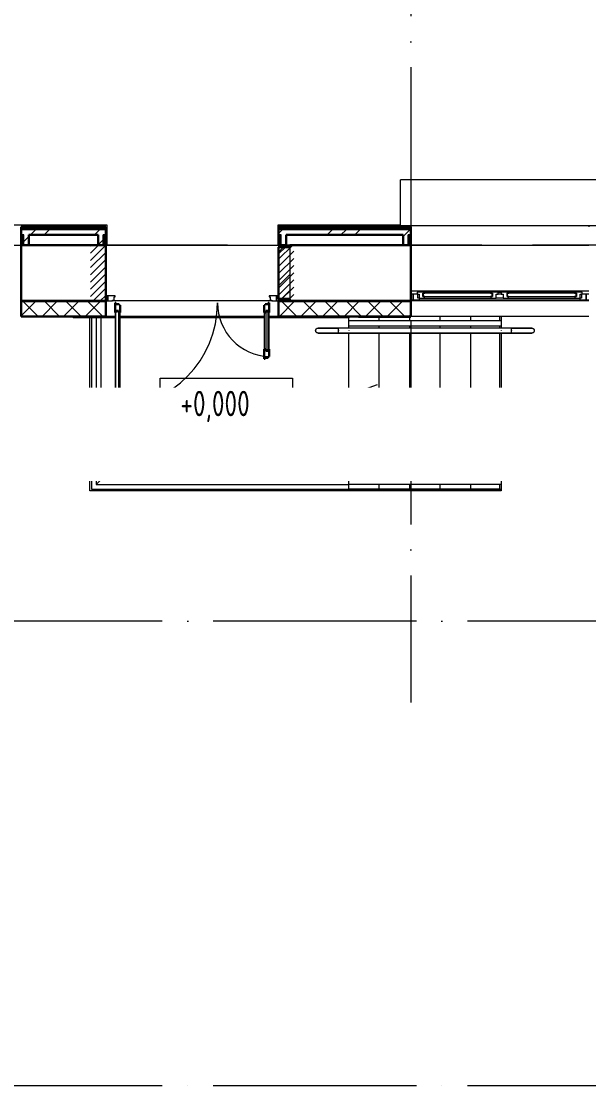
# Model space of a CAD drawing. Header units: millimetres. Extents: x -396912 to 182286, y -43638 to 41610.
# Drawn here: x -44636 to -39056, y 8102 to 18573 of the extents above; entities that cross this region are included whole.
import ezdxf
from ezdxf import colors
from ezdxf.entities.mleader import LeaderData, LeaderLine
from ezdxf.math import Vec2, Vec3

# ---------------------------------------------------------------- set-up
doc = ezdxf.new("R2010")
doc.units = ezdxf.units.MM
doc.linetypes.add('ADSK_Линия сетки', pattern=[25, 20, -2.5, 0, -2.5])
doc.linetypes.add('ADSK_Штриховая_ш2 п1_5', pattern=[4.5, 3, -1.5])
for name, color, linetype, lineweight in [('_ Окна', 7, 'Continuous', 9), ('RC-Выноски', 7, 'Continuous', 0), ('Аннотация', 7, 'Continuous', 18), ('Двери', 252, 'Continuous', 9), ('Лестницы', 252, 'Continuous', 9), ('Ограждение', 252, 'Continuous', 9), ('Окна', 252, 'Continuous', 9), ('Оси', 252, 'Continuous', 9), ('Отметки', 7, 'Continuous', 9), ('Стены внутренние', 7, 'Continuous', 18), ('Стены наружные', 7, 'Continuous', 18), ('Стены штриховка', 7, 'Continuous', 9)]:
    doc.layers.add(name, color=color, linetype=linetype, lineweight=lineweight)
doc.layers.add('Двери открывание', color=7, linetype='Continuous', lineweight=9, true_color=0xc0c0c0)
doc.layers.add('Узлы', color=7, linetype='Continuous')
doc.styles.add('GOST Common_3', font='', dxfattribs={"height": 3.5})
doc.styles.add('RubezhCAD', font='', dxfattribs={"oblique": 10})
doc.styles.get('GOST Common_3').set_extended_font_data('GOST 2.304 type A')
doc.styles.get('RubezhCAD').set_extended_font_data('GOST type A')

# ---------------------------------------------------------------- blocks, each defined once
blk = doc.blocks.new('1 этаж')
at = {"layer": 'Двери', "lineweight": 18, "true_color": 0x636466}
h = blk.add_hatch(dxfattribs=at)
h.set_pattern_fill('FP_2', color=251, angle=180, style=0, pattern_type=2)
h.set_pattern_definition([(225, (-48532.8, 15179.27), (35.3553, -35.3553), [])])
h.paths.add_polyline_path([(-47808, 14904), (-47658, 14904), (-47658, 15454), (-47808, 15454), (-47808, 15086)])
h.paths.add_polyline_path([(-49508, 14904), (-49508, 15454), (-49658, 15454), (-49658, 14904), (-49548, 14904)])
at = {"layer": '_ Окна', "color": 251, "lineweight": 18, "true_color": 0x636466}
for p, q in [((-46389, 14989), (-46445, 14989)), ((-46445, 14989), (-46445, 14972)), ((-46388, 14988), (-46389, 14989)), ((-46387, 14989), (-46388, 14988)), ((-46388, 14948), (-46388, 14980)), ((-46388, 14980), (-46370, 14980)), ((-46372, 14989), (-46387, 14989)), ((-46370, 14980), (-46372, 14989)), ((-45720, 14989), (-45723, 14980)), ((-45723, 14980), (-45705, 14980)), ((-45706, 14989), (-45720, 14989)), ((-45705, 14988), (-45706, 14989)), ((-45704, 14989), (-45705, 14988)), ((-45705, 14980), (-45705, 14948)), ((-45648, 14989), (-45704, 14989)), ((-45648, 14972), (-45648, 14989)), ((-45562, 14989), (-45618, 14989)), ((-45618, 14989), (-45618, 14972)), ((-45561, 14988), (-45562, 14989)), ((-45560, 14989), (-45561, 14988)), ((-45561, 14948), (-45561, 14980)), ((-45561, 14980), (-45543, 14980)), ((-45545, 14989), (-45560, 14989)), ((-45543, 14980), (-45545, 14989)), ((-44893, 14989), (-44896, 14980)), ((-44896, 14980), (-44878, 14980)), ((-44879, 14989), (-44893, 14989)), ((-44878, 14988), (-44879, 14989)), ((-44877, 14989), (-44878, 14988)), ((-44878, 14980), (-44878, 14948)), ((-44821, 14989), (-44877, 14989)), ((-44821, 14972), (-44821, 14989)), ((-46445, 14972), (-46483, 14972)), ((-46483, 14972), (-46483, 14914)), ((-46483, 14914), (-46423, 14914)), ((-46445, 14972), (-46425, 14972)), ((-46437, 14931), (-46437, 14972)), ((-46425, 14931), (-46437, 14931)), ((-46425, 14972), (-46425, 14931)), ((-46425, 14931), (-46374, 14931)), ((-46423, 14914), (-46419, 14931)), ((-46370, 14948), (-46388, 14948)), ((-46374, 14931), (-46370, 14948)), ((-45705, 14948), (-45723, 14948)), ((-45723, 14948), (-45718, 14931)), ((-45718, 14931), (-45668, 14931)), ((-45668, 14931), (-45668, 14972)), ((-45668, 14972), (-45648, 14972)), ((-45618, 14972), (-45598, 14972)), ((-45598, 14972), (-45598, 14931)), ((-45598, 14931), (-45547, 14931)), ((-45543, 14948), (-45561, 14948)), ((-45547, 14931), (-45543, 14948)), ((-44878, 14948), (-44896, 14948)), ((-44896, 14948), (-44891, 14931)), ((-44891, 14931), (-44841, 14931)), ((-44847, 14931), (-44842, 14914)), ((-44842, 14914), (-44783, 14914)), ((-44841, 14931), (-44841, 14972)), ((-44841, 14972), (-44821, 14972)), ((-44829, 14931), (-44841, 14931)), ((-44829, 14972), (-44829, 14931)), ((-44783, 14972), (-44821, 14972)), ((-44783, 14914), (-44783, 14972))]:
    blk.add_line(p, q, dxfattribs=at)
at = {"layer": '_ Окна', "color": 251, "true_color": 0x636466}
for p, q in [((-46385, 14980), (-46388, 14980)), ((-46388, 14980), (-46388, 14948)), ((-45708, 14980), (-46385, 14980)), ((-46385, 14980), (-46385, 14948)), ((-46385, 14948), (-46385, 14980)), ((-45708, 14948), (-45708, 14980)), ((-45708, 14980), (-45708, 14948)), ((-45705, 14980), (-45708, 14980)), ((-45705, 14948), (-45705, 14980)), ((-45558, 14980), (-45561, 14980)), ((-45561, 14980), (-45561, 14948)), ((-44881, 14980), (-45558, 14980)), ((-45558, 14980), (-45558, 14948)), ((-45558, 14948), (-45558, 14980)), ((-44881, 14948), (-44881, 14980)), ((-44881, 14980), (-44881, 14948)), ((-44878, 14980), (-44881, 14980)), ((-44878, 14948), (-44878, 14980)), ((-46483, 14972), (-46508, 14972)), ((-46508, 14914), (-46483, 14914)), ((-46483, 14914), (-46483, 14972)), ((-46388, 14948), (-46385, 14948)), ((-46385, 14948), (-45708, 14948)), ((-45708, 14948), (-45705, 14948)), ((-45561, 14948), (-45558, 14948)), ((-45558, 14948), (-44881, 14948)), ((-44881, 14948), (-44878, 14948)), ((-44758, 14972), (-44783, 14972)), ((-44783, 14972), (-44783, 14914)), ((-44783, 14914), (-44758, 14914))]:
    blk.add_line(p, q, dxfattribs=at)
at = {"layer": 'Аннотация', "color": 251, "lineweight": 20, "true_color": 0x636466}
for p, q in [((-48972, 13643), (-48972, 14143)), ((-48972, 14143), (-47672, 14143)), ((-47672, 14143), (-47672, 13643)), ((-47118, 13980), (-46836, 14083)), ((-47118, 13980), (-46836, 13878)), ((-47672, 13643), (-48972, 13643))]:
    blk.add_line(p, q, dxfattribs=at)
blk.add_circle((-45618, 13980), 50, dxfattribs=at)
at = {"layer": 'Двери', "color": 251, "linetype": 'ADSK_Штриховая_ш2 п1_5', "true_color": 0x636466}
for p, q in [((-49508, 15454), (-49658, 15454)), ((-49508, 14904), (-49508, 15454)), ((-47658, 15454), (-47808, 15454)), ((-47808, 15454), (-47808, 14904)), ((-49658, 14904), (-49508, 14904)), ((-47808, 14904), (-47658, 14904))]:
    blk.add_line(p, q, dxfattribs=at)
at = {"layer": 'Двери', "color": 251, "true_color": 0x636466}
for p, q in [((-49508, 14954), (-49508, 14904)), ((-49488, 14954), (-49508, 14954)), ((-49508, 14904), (-49488, 14904)), ((-49488, 14904), (-49488, 14954)), ((-49416, 14954), (-49488, 14954)), ((-49488, 14954), (-49488, 14904)), ((-49488, 14904), (-49441, 14904)), ((-49441, 14904), (-49441, 14913)), ((-49441, 14913), (-49426, 14913)), ((-49426, 14913), (-49426, 14945)), ((-49426, 14945), (-49416, 14945)), ((-49416, 14945), (-49416, 14954)), ((-47828, 14954), (-47900, 14954)), ((-47900, 14954), (-47900, 14945)), ((-47900, 14945), (-47890, 14945)), ((-47890, 14945), (-47890, 14913)), ((-47890, 14913), (-47875, 14913)), ((-47875, 14913), (-47875, 14904)), ((-47875, 14904), (-47828, 14904)), ((-47808, 14954), (-47828, 14954)), ((-47828, 14954), (-47828, 14904)), ((-47828, 14904), (-47828, 14954)), ((-47828, 14904), (-47808, 14904)), ((-47808, 14904), (-47808, 14954)), ((-49416, 14790), (-49416, 13930)), ((-49407, 14808), (-49383, 14808)), ((-49407, 13912), (-49407, 14808)), ((-49383, 14808), (-49383, 13912)), ((-49366, 13930), (-49366, 14790)), ((-47950, 14790), (-47950, 14430)), ((-47933, 14808), (-47933, 14412)), ((-47909, 14808), (-47933, 14808)), ((-47909, 14412), (-47909, 14808)), ((-47900, 14430), (-47900, 14790)), ((-47933, 14412), (-47909, 14412)), ((-49383, 13912), (-49407, 13912))]:
    blk.add_line(p, q, dxfattribs=at)
at = {"layer": 'Двери', "color": 251, "lineweight": 30, "true_color": 0x636466}
for p, q in [((-49407, 14884), (-49416, 14884)), ((-49416, 14884), (-49416, 14790)), ((-49407, 14874), (-49407, 14884)), ((-49375, 14874), (-49407, 14874)), ((-49375, 14864), (-49375, 14874)), ((-47941, 14874), (-47941, 14864)), ((-47909, 14874), (-47941, 14874)), ((-47900, 14884), (-47909, 14884)), ((-47909, 14884), (-47909, 14874)), ((-47900, 14790), (-47900, 14884)), ((-49407, 14790), (-49416, 14790)), ((-49407, 14808), (-49407, 14790)), ((-49383, 14808), (-49407, 14808)), ((-49383, 14790), (-49383, 14808)), ((-49366, 14790), (-49383, 14790)), ((-49366, 14864), (-49375, 14864)), ((-49366, 14790), (-49366, 14864)), ((-47941, 14864), (-47950, 14864)), ((-47950, 14864), (-47950, 14790)), ((-47950, 14790), (-47933, 14790)), ((-47933, 14790), (-47933, 14808)), ((-47933, 14808), (-47909, 14808)), ((-47909, 14808), (-47909, 14790)), ((-47909, 14790), (-47900, 14790)), ((-47950, 14430), (-47950, 14336)), ((-47950, 14430), (-47933, 14430)), ((-47941, 14336), (-47941, 14346)), ((-47941, 14346), (-47909, 14346)), ((-47933, 14430), (-47933, 14412)), ((-47933, 14412), (-47909, 14412)), ((-47909, 14430), (-47900, 14430)), ((-47909, 14412), (-47909, 14430)), ((-47909, 14346), (-47909, 14356)), ((-47909, 14356), (-47900, 14356)), ((-47900, 14356), (-47900, 14430)), ((-47950, 14336), (-47941, 14336)), ((-49416, 13930), (-49416, 13836)), ((-49407, 13930), (-49416, 13930)), ((-49407, 13912), (-49407, 13930)), ((-49383, 13930), (-49383, 13912)), ((-49366, 13930), (-49383, 13930)), ((-49366, 13856), (-49366, 13930)), ((-49416, 13836), (-49407, 13836)), ((-49383, 13912), (-49407, 13912)), ((-49407, 13836), (-49407, 13846)), ((-49407, 13846), (-49375, 13846)), ((-49375, 13846), (-49375, 13856)), ((-49375, 13856), (-49366, 13856))]:
    blk.add_line(p, q, dxfattribs=at)
at = {"layer": 'Двери открывание', "color": 251, "true_color": 0x636466}
for centre, radius, start, end in [((-49436, 14884), 1028, 271.1148, 0), ((-47880, 14884), 528, 180, 267.8292)]:
    blk.add_arc(centre, radius, start, end, dxfattribs=at)
at = {"layer": 'Лестницы', "color": 251, "true_color": 0x636466}
for p, q in [((-47875, 14904), (-49441, 14904)), ((-47754, 14904), (-47808, 14904)), ((-49648, 14737), (-49648, 13052)), ((-47118, 14707), (-47118, 14737)), ((-47118, 14707), (-47118, 14737)), ((-46818, 14707), (-46818, 14747)), ((-46818, 14707), (-46818, 14747)), ((-46518, 14707), (-46518, 14747)), ((-46518, 14707), (-46518, 14747)), ((-46218, 14707), (-46218, 14752)), ((-46218, 14707), (-46218, 14752)), ((-45918, 14707), (-45918, 14752)), ((-45918, 14707), (-45918, 14752)), ((-47118, 14637), (-47118, 14657)), ((-47118, 14637), (-47118, 14657)), ((-47118, 13217), (-47118, 14587)), ((-47118, 13217), (-47118, 14587)), ((-46818, 14637), (-46818, 14657)), ((-46818, 14637), (-46818, 14657)), ((-46818, 13217), (-46818, 14587)), ((-46818, 13217), (-46818, 14587)), ((-46518, 14637), (-46518, 14657)), ((-46518, 14637), (-46518, 14657)), ((-46518, 13217), (-46518, 14587)), ((-46518, 13217), (-46518, 14587)), ((-46218, 14637), (-46218, 14657)), ((-46218, 14637), (-46218, 14657)), ((-46218, 13217), (-46218, 14587)), ((-46218, 13217), (-46218, 14587)), ((-45918, 14637), (-45918, 14657)), ((-45918, 14637), (-45918, 14657)), ((-45918, 13217), (-45918, 14587)), ((-45918, 13217), (-45918, 14587)), ((-47118, 13147), (-47118, 13167)), ((-47118, 13147), (-47118, 13167)), ((-47118, 13052), (-47118, 13097)), ((-47118, 13052), (-47118, 13097)), ((-46818, 13147), (-46818, 13167)), ((-46818, 13147), (-46818, 13167)), ((-46818, 13052), (-46818, 13097)), ((-46818, 13052), (-46818, 13097)), ((-46518, 13147), (-46518, 13167)), ((-46518, 13147), (-46518, 13167)), ((-46518, 13052), (-46518, 13097)), ((-46518, 13052), (-46518, 13097)), ((-46218, 13147), (-46218, 13167)), ((-46218, 13147), (-46218, 13167)), ((-46218, 13052), (-46218, 13097)), ((-46218, 13052), (-46218, 13097)), ((-45918, 13147), (-45918, 13167)), ((-45918, 13147), (-45918, 13167)), ((-45918, 13052), (-45918, 13097)), ((-45918, 13052), (-45918, 13097)), ((-49648, 13052), (-47118, 13052)), ((-46818, 13052), (-47118, 13052)), ((-46518, 13052), (-46818, 13052)), ((-46218, 13052), (-46518, 13052)), ((-45918, 13052), (-46218, 13052)), ((-45631, 13052), (-45918, 13052))]:
    blk.add_line(p, q, dxfattribs=at)
at = {"layer": 'Ограждение', "color": 251, "true_color": 0x636466}
for p, q in [((-46608, 15644), (-46608, 16094)), ((-41858, 16094), (-46608, 16094)), ((-52923, 15654), (-49498, 15654)), ((-49498, 15654), (-49498, 15454)), ((-47813, 15454), (-47813, 15654)), ((-47813, 15654), (-46608, 15654)), ((-41858, 15644), (-46608, 15644)), ((-46508, 15634), (-46508, 15644)), ((-44758, 15644), (-44758, 15634)), ((-52088, 15454), (-50338, 15454)), ((-49508, 15454), (-49498, 15454)), ((-47813, 15454), (-47808, 15454)), ((-47733, 15454), (-47698, 15454)), ((-46508, 15454), (-44758, 15454)), ((-46508, 15004), (-44758, 15004)), ((-49603, 14737), (-49603, 13097)), ((-49553, 14737), (-49603, 14737)), ((-49553, 13147), (-49553, 14737)), ((-47118, 14657), (-47118, 14707)), ((-45618, 14707), (-47118, 14707)), ((-45618, 14707), (-45618, 14657)), ((-47124, 14637), (-47218, 14637)), ((-47218, 14587), (-47218, 14637)), ((-47118, 14637), (-47218, 14637)), ((-47218, 14615), (-47218, 14610)), ((-47218, 14612), (-47218, 14615)), ((-47218, 14610), (-47218, 14612)), ((-47218, 14587), (-47124, 14587)), ((-47118, 14587), (-47218, 14587)), ((-45624, 14637), (-47124, 14637)), ((-47124, 14587), (-45624, 14587)), ((-45618, 14657), (-47118, 14657)), ((-45618, 14637), (-47118, 14637)), ((-45618, 14587), (-47118, 14587)), ((-45518, 14637), (-45618, 14637)), ((-45518, 14637), (-45618, 14637)), ((-45618, 14587), (-45518, 14587)), ((-45518, 14587), (-45618, 14587)), ((-45518, 14587), (-45518, 14637)), ((-45518, 14610), (-45518, 14615)), ((-45518, 14615), (-45518, 14612)), ((-45518, 14612), (-45518, 14610)), ((-47124, 13217), (-47218, 13217)), ((-47218, 13167), (-47218, 13217)), ((-47118, 13217), (-47218, 13217)), ((-47218, 13195), (-47218, 13190)), ((-47218, 13192), (-47218, 13195)), ((-45624, 13217), (-47124, 13217)), ((-45618, 13217), (-47118, 13217)), ((-45518, 13217), (-45618, 13217)), ((-45518, 13217), (-45618, 13217)), ((-45518, 13167), (-45518, 13217)), ((-45518, 13190), (-45518, 13195)), ((-45518, 13195), (-45518, 13192)), ((-49603, 13097), (-47118, 13097)), ((-47118, 13147), (-49553, 13147)), ((-47218, 13190), (-47218, 13192)), ((-47218, 13167), (-47124, 13167)), ((-47118, 13167), (-47218, 13167)), ((-47124, 13167), (-45624, 13167)), ((-45618, 13167), (-47118, 13167)), ((-47118, 13097), (-47118, 13147)), ((-45618, 13147), (-47118, 13147)), ((-47118, 13120), (-47118, 13125)), ((-45618, 13097), (-47118, 13097)), ((-45618, 13167), (-45518, 13167)), ((-45518, 13167), (-45618, 13167)), ((-45618, 13147), (-45618, 13097)), ((-45518, 13192), (-45518, 13190))]:
    blk.add_line(p, q, dxfattribs=at)
at = {"layer": 'Ограждение', "color": 251, "true_color": 0x636466, "flags": 128}
for points in [[(-47443, 14612), (-47443, 14613), (-47443, 14614), (-47443, 14615), (-47442, 14616), (-47442, 14617), (-47442, 14618), (-47442, 14619), (-47442, 14620), (-47441, 14621), (-47441, 14622), (-47440, 14623), (-47440, 14624), (-47439, 14625), (-47439, 14626), (-47438, 14626), (-47438, 14627), (-47437, 14628), (-47437, 14629), (-47436, 14629), (-47435, 14630), (-47434, 14631), (-47434, 14632), (-47433, 14632), (-47432, 14633), (-47431, 14633), (-47430, 14634), (-47430, 14634), (-47429, 14635), (-47428, 14635), (-47427, 14636), (-47426, 14636), (-47425, 14636), (-47424, 14636), (-47423, 14637), (-47422, 14637), (-47421, 14637), (-47420, 14637), (-47419, 14637), (-47418, 14637), (-47418, 14637)], [(-47418, 14587), (-47419, 14587), (-47420, 14587), (-47421, 14587), (-47422, 14588), (-47423, 14588), (-47424, 14588), (-47425, 14588), (-47426, 14589), (-47427, 14589), (-47428, 14589), (-47428, 14590), (-47429, 14590), (-47430, 14591), (-47431, 14591), (-47432, 14592), (-47433, 14592), (-47434, 14593), (-47434, 14593), (-47435, 14594), (-47436, 14595), (-47436, 14596), (-47437, 14596), (-47438, 14597), (-47438, 14598), (-47439, 14599), (-47439, 14600), (-47440, 14600), (-47440, 14601), (-47441, 14602), (-47441, 14603), (-47441, 14604), (-47442, 14605), (-47442, 14606), (-47442, 14607), (-47442, 14608), (-47443, 14609), (-47443, 14610), (-47443, 14611), (-47443, 14612), (-47443, 14612)], [(-47218, 14637), (-47226, 14637), (-47234, 14637), (-47242, 14637), (-47250, 14637), (-47258, 14637), (-47265, 14637), (-47273, 14637), (-47281, 14637), (-47288, 14637), (-47296, 14637), (-47303, 14637), (-47310, 14637), (-47317, 14637), (-47324, 14637), (-47331, 14637), (-47337, 14637), (-47344, 14637), (-47350, 14637), (-47356, 14637), (-47361, 14637), (-47367, 14637), (-47372, 14637), (-47377, 14637), (-47382, 14637), (-47386, 14637), (-47390, 14637), (-47394, 14637), (-47398, 14637), (-47401, 14637), (-47404, 14637), (-47407, 14637), (-47409, 14637), (-47412, 14637), (-47413, 14637), (-47415, 14637), (-47416, 14637), (-47417, 14637), (-47418, 14637), (-47418, 14637), (-47418, 14637)], [(-47418, 14637), (-47418, 14637), (-47417, 14637), (-47416, 14637), (-47415, 14637), (-47414, 14637), (-47412, 14637), (-47410, 14637), (-47408, 14637), (-47405, 14637), (-47402, 14637), (-47399, 14637), (-47395, 14637), (-47391, 14637), (-47387, 14637), (-47383, 14637), (-47378, 14637), (-47373, 14637), (-47368, 14637), (-47363, 14637), (-47357, 14637), (-47351, 14637), (-47345, 14637), (-47339, 14637), (-47333, 14637), (-47326, 14637), (-47319, 14637), (-47312, 14637), (-47305, 14637), (-47298, 14637), (-47290, 14637), (-47283, 14637), (-47275, 14637), (-47267, 14637), (-47260, 14637), (-47252, 14637), (-47244, 14637), (-47236, 14637), (-47228, 14637), (-47220, 14637), (-47218, 14637)], [(-47218, 14587), (-47226, 14587), (-47234, 14587), (-47242, 14587), (-47250, 14587), (-47258, 14587), (-47265, 14587), (-47273, 14587), (-47281, 14587), (-47288, 14587), (-47296, 14587), (-47303, 14587), (-47310, 14587), (-47317, 14587), (-47324, 14587), (-47331, 14587), (-47337, 14587), (-47344, 14587), (-47350, 14587), (-47356, 14587), (-47361, 14587), (-47367, 14587), (-47372, 14587), (-47377, 14587), (-47382, 14587), (-47386, 14587), (-47390, 14587), (-47394, 14587), (-47398, 14587), (-47401, 14587), (-47404, 14587), (-47407, 14587), (-47409, 14587), (-47412, 14587), (-47413, 14587), (-47415, 14587), (-47416, 14587), (-47417, 14587), (-47418, 14587), (-47418, 14587), (-47418, 14587)], [(-47418, 14587), (-47418, 14587), (-47417, 14587), (-47416, 14587), (-47415, 14587), (-47414, 14587), (-47412, 14587), (-47410, 14587), (-47408, 14587), (-47405, 14587), (-47402, 14587), (-47399, 14587), (-47395, 14587), (-47391, 14587), (-47387, 14587), (-47383, 14587), (-47378, 14587), (-47373, 14587), (-47368, 14587), (-47363, 14587), (-47357, 14587), (-47351, 14587), (-47345, 14587), (-47339, 14587), (-47333, 14587), (-47326, 14587), (-47319, 14587), (-47312, 14587), (-47305, 14587), (-47298, 14587), (-47290, 14587), (-47283, 14587), (-47275, 14587), (-47267, 14587), (-47260, 14587), (-47252, 14587), (-47244, 14587), (-47236, 14587), (-47228, 14587), (-47220, 14587), (-47218, 14587)], [(-45518, 14637), (-45510, 14637), (-45502, 14637), (-45494, 14637), (-45486, 14637), (-45478, 14637), (-45470, 14637), (-45463, 14637), (-45455, 14637), (-45447, 14637), (-45440, 14637), (-45433, 14637), (-45425, 14637), (-45418, 14637), (-45412, 14637), (-45405, 14637), (-45398, 14637), (-45392, 14637), (-45386, 14637), (-45380, 14637), (-45374, 14637), (-45369, 14637), (-45364, 14637), (-45359, 14637), (-45354, 14637), (-45350, 14637), (-45345, 14637), (-45341, 14637), (-45338, 14637), (-45334, 14637), (-45331, 14637), (-45329, 14637), (-45326, 14637), (-45324, 14637), (-45322, 14637), (-45321, 14637), (-45320, 14637), (-45319, 14637), (-45318, 14637), (-45318, 14637), (-45318, 14637)], [(-45318, 14637), (-45318, 14637), (-45318, 14637), (-45319, 14637), (-45320, 14637), (-45322, 14637), (-45324, 14637), (-45326, 14637), (-45328, 14637), (-45331, 14637), (-45334, 14637), (-45337, 14637), (-45340, 14637), (-45344, 14637), (-45348, 14637), (-45353, 14637), (-45357, 14637), (-45362, 14637), (-45367, 14637), (-45373, 14637), (-45378, 14637), (-45384, 14637), (-45390, 14637), (-45397, 14637), (-45403, 14637), (-45410, 14637), (-45417, 14637), (-45424, 14637), (-45431, 14637), (-45438, 14637), (-45445, 14637), (-45453, 14637), (-45460, 14637), (-45468, 14637), (-45476, 14637), (-45484, 14637), (-45492, 14637), (-45500, 14637), (-45508, 14637), (-45516, 14637), (-45518, 14637)], [(-45518, 14587), (-45510, 14587), (-45502, 14587), (-45494, 14587), (-45486, 14587), (-45478, 14587), (-45470, 14587), (-45463, 14587), (-45455, 14587), (-45447, 14587), (-45440, 14587), (-45433, 14587), (-45425, 14587), (-45418, 14587), (-45412, 14587), (-45405, 14587), (-45398, 14587), (-45392, 14587), (-45386, 14587), (-45380, 14587), (-45374, 14587), (-45369, 14587), (-45364, 14587), (-45359, 14587), (-45354, 14587), (-45350, 14587), (-45345, 14587), (-45341, 14587), (-45338, 14587), (-45334, 14587), (-45331, 14587), (-45329, 14587), (-45326, 14587), (-45324, 14587), (-45322, 14587), (-45321, 14587), (-45320, 14587), (-45319, 14587), (-45318, 14587), (-45318, 14587), (-45318, 14587)], [(-45318, 14587), (-45318, 14587), (-45318, 14587), (-45319, 14587), (-45320, 14587), (-45322, 14587), (-45324, 14587), (-45326, 14587), (-45328, 14587), (-45331, 14587), (-45334, 14587), (-45337, 14587), (-45340, 14587), (-45344, 14587), (-45348, 14587), (-45353, 14587), (-45357, 14587), (-45362, 14587), (-45367, 14587), (-45373, 14587), (-45378, 14587), (-45384, 14587), (-45390, 14587), (-45397, 14587), (-45403, 14587), (-45410, 14587), (-45417, 14587), (-45424, 14587), (-45431, 14587), (-45438, 14587), (-45445, 14587), (-45453, 14587), (-45460, 14587), (-45468, 14587), (-45476, 14587), (-45484, 14587), (-45492, 14587), (-45500, 14587), (-45508, 14587), (-45516, 14587), (-45518, 14587)], [(-45318, 14637), (-45317, 14637), (-45316, 14637), (-45315, 14637), (-45314, 14637), (-45313, 14637), (-45312, 14637), (-45311, 14636), (-45310, 14636), (-45309, 14636), (-45308, 14635), (-45307, 14635), (-45306, 14634), (-45305, 14634), (-45305, 14633), (-45304, 14633), (-45303, 14632), (-45302, 14632), (-45301, 14631), (-45301, 14630), (-45300, 14630), (-45299, 14629), (-45299, 14628), (-45298, 14627), (-45297, 14627), (-45297, 14626), (-45296, 14625), (-45296, 14624), (-45295, 14623), (-45295, 14622), (-45295, 14621), (-45294, 14620), (-45294, 14619), (-45294, 14618), (-45293, 14617), (-45293, 14617), (-45293, 14616), (-45293, 14615), (-45293, 14614), (-45293, 14613), (-45293, 14612)], [(-45293, 14612), (-45293, 14611), (-45293, 14610), (-45293, 14609), (-45293, 14608), (-45293, 14607), (-45294, 14606), (-45294, 14605), (-45294, 14604), (-45294, 14603), (-45295, 14603), (-45295, 14602), (-45296, 14601), (-45296, 14600), (-45297, 14599), (-45297, 14598), (-45298, 14597), (-45298, 14597), (-45299, 14596), (-45300, 14595), (-45300, 14594), (-45301, 14594), (-45302, 14593), (-45303, 14592), (-45303, 14592), (-45304, 14591), (-45305, 14591), (-45306, 14590), (-45307, 14590), (-45308, 14589), (-45309, 14589), (-45310, 14589), (-45311, 14588), (-45312, 14588), (-45313, 14588), (-45314, 14588), (-45315, 14587), (-45316, 14587), (-45317, 14587), (-45318, 14587), (-45318, 14587)], [(-47443, 13192), (-47443, 13193), (-47443, 13194), (-47443, 13195), (-47442, 13196), (-47442, 13197), (-47442, 13198), (-47442, 13199), (-47442, 13200), (-47441, 13201), (-47441, 13202), (-47440, 13203), (-47440, 13204), (-47439, 13205), (-47439, 13206), (-47438, 13206), (-47438, 13207), (-47437, 13208), (-47437, 13209), (-47436, 13209), (-47435, 13210), (-47434, 13211), (-47434, 13212), (-47433, 13212), (-47432, 13213), (-47431, 13213), (-47430, 13214), (-47430, 13214), (-47429, 13215), (-47428, 13215), (-47427, 13216), (-47426, 13216), (-47425, 13216), (-47424, 13216), (-47423, 13217), (-47422, 13217), (-47421, 13217), (-47420, 13217), (-47419, 13217), (-47418, 13217), (-47418, 13217)], [(-47218, 13217), (-47226, 13217), (-47234, 13217), (-47242, 13217), (-47250, 13217), (-47258, 13217), (-47265, 13217), (-47273, 13217), (-47281, 13217), (-47288, 13217), (-47296, 13217), (-47303, 13217), (-47310, 13217), (-47317, 13217), (-47324, 13217), (-47331, 13217), (-47337, 13217), (-47344, 13217), (-47350, 13217), (-47356, 13217), (-47361, 13217), (-47367, 13217), (-47372, 13217), (-47377, 13217), (-47382, 13217), (-47386, 13217), (-47390, 13217), (-47394, 13217), (-47398, 13217), (-47401, 13217), (-47404, 13217), (-47407, 13217), (-47409, 13217), (-47412, 13217), (-47413, 13217), (-47415, 13217), (-47416, 13217), (-47417, 13217), (-47418, 13217), (-47418, 13217), (-47418, 13217)], [(-47418, 13217), (-47418, 13217), (-47417, 13217), (-47416, 13217), (-47415, 13217), (-47414, 13217), (-47412, 13217), (-47410, 13217), (-47408, 13217), (-47405, 13217), (-47402, 13217), (-47399, 13217), (-47395, 13217), (-47391, 13217), (-47387, 13217), (-47383, 13217), (-47378, 13217), (-47373, 13217), (-47368, 13217), (-47363, 13217), (-47357, 13217), (-47351, 13217), (-47345, 13217), (-47339, 13217), (-47333, 13217), (-47326, 13217), (-47319, 13217), (-47312, 13217), (-47305, 13217), (-47298, 13217), (-47290, 13217), (-47283, 13217), (-47275, 13217), (-47267, 13217), (-47260, 13217), (-47252, 13217), (-47244, 13217), (-47236, 13217), (-47228, 13217), (-47220, 13217), (-47218, 13217)], [(-45518, 13217), (-45510, 13217), (-45502, 13217), (-45494, 13217), (-45486, 13217), (-45478, 13217), (-45470, 13217), (-45463, 13217), (-45455, 13217), (-45447, 13217), (-45440, 13217), (-45433, 13217), (-45425, 13217), (-45418, 13217), (-45412, 13217), (-45405, 13217), (-45398, 13217), (-45392, 13217), (-45386, 13217), (-45380, 13217), (-45374, 13217), (-45369, 13217), (-45364, 13217), (-45359, 13217), (-45354, 13217), (-45350, 13217), (-45345, 13217), (-45341, 13217), (-45338, 13217), (-45334, 13217), (-45331, 13217), (-45329, 13217), (-45326, 13217), (-45324, 13217), (-45322, 13217), (-45321, 13217), (-45320, 13217), (-45319, 13217), (-45318, 13217), (-45318, 13217), (-45318, 13217)], [(-45318, 13217), (-45318, 13217), (-45318, 13217), (-45319, 13217), (-45320, 13217), (-45322, 13217), (-45324, 13217), (-45326, 13217), (-45328, 13217), (-45331, 13217), (-45334, 13217), (-45337, 13217), (-45340, 13217), (-45344, 13217), (-45348, 13217), (-45353, 13217), (-45357, 13217), (-45362, 13217), (-45367, 13217), (-45373, 13217), (-45378, 13217), (-45384, 13217), (-45390, 13217), (-45397, 13217), (-45403, 13217), (-45410, 13217), (-45417, 13217), (-45424, 13217), (-45431, 13217), (-45438, 13217), (-45445, 13217), (-45453, 13217), (-45460, 13217), (-45468, 13217), (-45476, 13217), (-45484, 13217), (-45492, 13217), (-45500, 13217), (-45508, 13217), (-45516, 13217), (-45518, 13217)], [(-45318, 13217), (-45317, 13217), (-45316, 13217), (-45315, 13217), (-45314, 13217), (-45313, 13217), (-45312, 13217), (-45311, 13216), (-45310, 13216), (-45309, 13216), (-45308, 13215), (-45307, 13215), (-45306, 13214), (-45305, 13214), (-45305, 13213), (-45304, 13213), (-45303, 13212), (-45302, 13212), (-45301, 13211), (-45301, 13210), (-45300, 13210), (-45299, 13209), (-45299, 13208), (-45298, 13207), (-45297, 13207), (-45297, 13206), (-45296, 13205), (-45296, 13204), (-45295, 13203), (-45295, 13202), (-45295, 13201), (-45294, 13200), (-45294, 13199), (-45294, 13198), (-45293, 13197), (-45293, 13197), (-45293, 13196), (-45293, 13195), (-45293, 13194), (-45293, 13193), (-45293, 13192)], [(-47418, 13167), (-47419, 13167), (-47420, 13167), (-47421, 13167), (-47422, 13168), (-47423, 13168), (-47424, 13168), (-47425, 13168), (-47426, 13169), (-47427, 13169), (-47428, 13169), (-47428, 13170), (-47429, 13170), (-47430, 13171), (-47431, 13171), (-47432, 13172), (-47433, 13172), (-47434, 13173), (-47434, 13173), (-47435, 13174), (-47436, 13175), (-47436, 13176), (-47437, 13176), (-47438, 13177), (-47438, 13178), (-47439, 13179), (-47439, 13180), (-47440, 13180), (-47440, 13181), (-47441, 13182), (-47441, 13183), (-47441, 13184), (-47442, 13185), (-47442, 13186), (-47442, 13187), (-47442, 13188), (-47443, 13189), (-47443, 13190), (-47443, 13191), (-47443, 13192), (-47443, 13192)], [(-47218, 13167), (-47226, 13167), (-47234, 13167), (-47242, 13167), (-47250, 13167), (-47258, 13167), (-47265, 13167), (-47273, 13167), (-47281, 13167), (-47288, 13167), (-47296, 13167), (-47303, 13167), (-47310, 13167), (-47317, 13167), (-47324, 13167), (-47331, 13167), (-47337, 13167), (-47344, 13167), (-47350, 13167), (-47356, 13167), (-47361, 13167), (-47367, 13167), (-47372, 13167), (-47377, 13167), (-47382, 13167), (-47386, 13167), (-47390, 13167), (-47394, 13167), (-47398, 13167), (-47401, 13167), (-47404, 13167), (-47407, 13167), (-47409, 13167), (-47412, 13167), (-47413, 13167), (-47415, 13167), (-47416, 13167), (-47417, 13167), (-47418, 13167), (-47418, 13167), (-47418, 13167)], [(-47418, 13167), (-47418, 13167), (-47417, 13167), (-47416, 13167), (-47415, 13167), (-47414, 13167), (-47412, 13167), (-47410, 13167), (-47408, 13167), (-47405, 13167), (-47402, 13167), (-47399, 13167), (-47395, 13167), (-47391, 13167), (-47387, 13167), (-47383, 13167), (-47378, 13167), (-47373, 13167), (-47368, 13167), (-47363, 13167), (-47357, 13167), (-47351, 13167), (-47345, 13167), (-47339, 13167), (-47333, 13167), (-47326, 13167), (-47319, 13167), (-47312, 13167), (-47305, 13167), (-47298, 13167), (-47290, 13167), (-47283, 13167), (-47275, 13167), (-47267, 13167), (-47260, 13167), (-47252, 13167), (-47244, 13167), (-47236, 13167), (-47228, 13167), (-47220, 13167), (-47218, 13167)], [(-45518, 13167), (-45510, 13167), (-45502, 13167), (-45494, 13167), (-45486, 13167), (-45478, 13167), (-45470, 13167), (-45463, 13167), (-45455, 13167), (-45447, 13167), (-45440, 13167), (-45433, 13167), (-45425, 13167), (-45418, 13167), (-45412, 13167), (-45405, 13167), (-45398, 13167), (-45392, 13167), (-45386, 13167), (-45380, 13167), (-45374, 13167), (-45369, 13167), (-45364, 13167), (-45359, 13167), (-45354, 13167), (-45350, 13167), (-45345, 13167), (-45341, 13167), (-45338, 13167), (-45334, 13167), (-45331, 13167), (-45329, 13167), (-45326, 13167), (-45324, 13167), (-45322, 13167), (-45321, 13167), (-45320, 13167), (-45319, 13167), (-45318, 13167), (-45318, 13167), (-45318, 13167)], [(-45318, 13167), (-45318, 13167), (-45318, 13167), (-45319, 13167), (-45320, 13167), (-45322, 13167), (-45324, 13167), (-45326, 13167), (-45328, 13167), (-45331, 13167), (-45334, 13167), (-45337, 13167), (-45340, 13167), (-45344, 13167), (-45348, 13167), (-45353, 13167), (-45357, 13167), (-45362, 13167), (-45367, 13167), (-45373, 13167), (-45378, 13167), (-45384, 13167), (-45390, 13167), (-45397, 13167), (-45403, 13167), (-45410, 13167), (-45417, 13167), (-45424, 13167), (-45431, 13167), (-45438, 13167), (-45445, 13167), (-45453, 13167), (-45460, 13167), (-45468, 13167), (-45476, 13167), (-45484, 13167), (-45492, 13167), (-45500, 13167), (-45508, 13167), (-45516, 13167), (-45518, 13167)], [(-45293, 13192), (-45293, 13191), (-45293, 13190), (-45293, 13189), (-45293, 13188), (-45293, 13187), (-45294, 13186), (-45294, 13185), (-45294, 13184), (-45294, 13183), (-45295, 13183), (-45295, 13182), (-45296, 13181), (-45296, 13180), (-45297, 13179), (-45297, 13178), (-45298, 13177), (-45298, 13177), (-45299, 13176), (-45300, 13175), (-45300, 13174), (-45301, 13174), (-45302, 13173), (-45303, 13172), (-45303, 13172), (-45304, 13171), (-45305, 13171), (-45306, 13170), (-45307, 13170), (-45308, 13169), (-45309, 13169), (-45310, 13169), (-45311, 13168), (-45312, 13168), (-45313, 13168), (-45314, 13168), (-45315, 13167), (-45316, 13167), (-45317, 13167), (-45318, 13167), (-45318, 13167)]]:
    blk.add_lwpolyline(points, dxfattribs=at)
at = {"layer": 'Ограждение', "color": 251, "true_color": 0x636466}
for points in [[(-47118, 14614), (-47118, 14614), (-47118, 14612), (-47118, 14611), (-47118, 14610)], [(-45618, 14614), (-45618, 14614), (-45618, 14612), (-45618, 14611), (-45618, 14610)], [(-47118, 13194), (-47118, 13194), (-47118, 13192), (-47118, 13191), (-47118, 13190)], [(-45618, 13194), (-45618, 13194), (-45618, 13192), (-45618, 13191), (-45618, 13190)]]:
    blk.add_open_spline(points, degree=3, dxfattribs=at)
blk.add_open_spline([(-49553, 13147), (-49553, 13147), (-49553, 13147), (-49555, 13145), (-49556, 13144), (-49558, 13142), (-49559, 13141), (-49560, 13140), (-49563, 13138), (-49565, 13135), (-49567, 13133), (-49568, 13132), (-49570, 13130), (-49571, 13129), (-49573, 13127), (-49575, 13126), (-49576, 13124), (-49578, 13122), (-49579, 13121), (-49581, 13119), (-49583, 13117), (-49584, 13116), (-49586, 13114), (-49587, 13113), (-49589, 13111), (-49590, 13110), (-49592, 13108), (-49593, 13107), (-49595, 13105), (-49597, 13103), (-49598, 13102), (-49600, 13101), (-49601, 13099), (-49602, 13098), (-49603, 13097), (-49603, 13097)], degree=3, knots=[0, 0, 0, 0, 0.083333, 0.125, 0.166667, 0.208333, 0.229167, 0.25, 0.291667, 0.333333, 0.354167, 0.375, 0.395833, 0.416667, 0.4375, 0.458333, 0.479167, 0.5, 0.520833, 0.541667, 0.5625, 0.583333, 0.604167, 0.625, 0.645833, 0.666667, 0.6875, 0.708333, 0.75, 0.770833, 0.791667, 0.833333, 0.875, 0.916667, 1, 1, 1, 1], dxfattribs=at)
at = {"layer": 'Окна', "color": 251, "true_color": 0x636466}
for p, q in [((-46387, 14989), (-46389, 14989)), ((-45720, 14989), (-46372, 14989)), ((-45704, 14989), (-45706, 14989)), ((-45648, 14989), (-45618, 14989)), ((-45560, 14989), (-45562, 14989)), ((-44893, 14989), (-45545, 14989)), ((-44877, 14989), (-44879, 14989)), ((-46423, 14914), (-44842, 14914)), ((-46374, 14931), (-45718, 14931)), ((-45598, 14931), (-45668, 14931)), ((-45618, 14972), (-45648, 14972)), ((-45547, 14931), (-44891, 14931))]:
    blk.add_line(p, q, dxfattribs=at)
at = {"layer": 'Оси', "color": 251, "linetype": 'ADSK_Линия сетки', "ltscale": 100, "true_color": 0x636466}
for p, q in [((-46508, 32205), (-46508, 10954)), ((-808, 15454), (-72530, 15454)), ((-26450, 11754), (-72530, 11754)), ((-26450, 7184), (-72530, 7184))]:
    blk.add_line(p, q, dxfattribs=at)
at = {"layer": 'Стены внутренние', "color": 251, "lineweight": 30, "true_color": 0x636466}
for p, q in [((-50338, 15454), (-50338, 14904)), ((-49583, 15454), (-50263, 15454)), ((-49508, 14904), (-49508, 15454)), ((-46583, 15454), (-47698, 15454)), ((-47698, 15454), (-47698, 15434)), ((-46508, 14904), (-46508, 15454)), ((-50338, 14904), (-49508, 14904)), ((-50338, 14894), (-50338, 14752)), ((-49508, 14752), (-49508, 14894)), ((-47808, 14894), (-47808, 14752)), ((-47698, 14924), (-47698, 14904)), ((-46508, 14752), (-46508, 14894)), ((-50338, 14752), (-49508, 14752)), ((-47808, 14752), (-46508, 14752))]:
    blk.add_line(p, q, dxfattribs=at)
at = {"layer": 'Стены внутренние', "color": 251, "true_color": 0x636466}
for p, q in [((-49498, 15454), (-47813, 15454)), ((-47698, 15434), (-47698, 14924)), ((-47875, 14904), (-49441, 14904)), ((-44758, 14904), (-46508, 14904)), ((-49416, 14752), (-49508, 14752)), ((-47950, 14752), (-49366, 14752)), ((-47808, 14752), (-47900, 14752)), ((-44758, 14752), (-46508, 14752))]:
    blk.add_line(p, q, dxfattribs=at)
at = {"layer": 'Стены внутренние', "color": 251, "linetype": 'Continuous', "lineweight": 9, "true_color": 0x636466}
for p, q in [((-50336, 14887), (-50338, 14891)), ((-50336, 14760), (-50202, 14894)), ((-50176, 14754), (-50316, 14894)), ((-50130, 14754), (-49990, 14894)), ((-49964, 14754), (-50104, 14894)), ((-49918, 14754), (-49778, 14894)), ((-49752, 14754), (-49892, 14894)), ((-49706, 14754), (-49566, 14894)), ((-49540, 14754), (-49680, 14894)), ((-47806, 14893), (-47808, 14890)), ((-47796, 14754), (-47656, 14894)), ((-47631, 14754), (-47771, 14894)), ((-47584, 14754), (-47444, 14894)), ((-47418, 14754), (-47558, 14894)), ((-47372, 14754), (-47232, 14894)), ((-47206, 14754), (-47346, 14894)), ((-47160, 14754), (-47020, 14894)), ((-46994, 14754), (-47134, 14894)), ((-46948, 14754), (-46808, 14894)), ((-46782, 14754), (-46922, 14894)), ((-46736, 14754), (-46596, 14894)), ((-46570, 14754), (-46710, 14894)), ((-46524, 14754), (-46510, 14768)), ((-50232, 14754), (-50232, 14754)), ((-47534, 14754), (-47535, 14752)), ((-46738, 14752), (-46739, 14754)), ((-46713, 14754), (-46714, 14752))]:
    blk.add_line(p, q, dxfattribs=at)
at = {"layer": 'Стены наружные', "color": 251, "lineweight": 30, "true_color": 0x636466}
for p, q in [((-49508, 15634), (-50338, 15634)), ((-50338, 15634), (-50338, 15454)), ((-49508, 15454), (-49508, 15634)), ((-46508, 15634), (-47808, 15634)), ((-47808, 15634), (-47808, 15454)), ((-46508, 15454), (-46508, 15634)), ((-50263, 15554), (-49583, 15554)), ((-50263, 15454), (-50263, 15554)), ((-49583, 15554), (-49583, 15454)), ((-47733, 15554), (-46583, 15554)), ((-47733, 15454), (-47733, 15554)), ((-46583, 15554), (-46583, 15454)), ((-50338, 15454), (-50263, 15454)), ((-49583, 15454), (-49508, 15454)), ((-47808, 15454), (-47733, 15454)), ((-47698, 15434), (-47808, 15434)), ((-47808, 15434), (-47808, 14924)), ((-46583, 15454), (-46508, 15454)), ((-50338, 14904), (-50338, 14894)), ((-49508, 14894), (-49508, 14904)), ((-47808, 14924), (-47698, 14924)), ((-46508, 14904), (-47808, 14904)), ((-47808, 14904), (-47808, 14894)), ((-46508, 14894), (-46508, 14904)), ((-46508, 14752), (-47023, 14752)), ((-47023, 14752), (-47023, 14747)), ((-47023, 14747), (-46508, 14747)), ((-46508, 14747), (-46508, 14752))]:
    blk.add_line(p, q, dxfattribs=at)
at = {"layer": 'Стены наружные', "color": 251, "linetype": 'Continuous', "lineweight": 9, "true_color": 0x636466}
for p, q in [((-50338, 15607), (-50328, 15617)), ((-50338, 15599), (-50333, 15604)), ((-50328, 15617), (-50316, 15629)), ((-50248, 15554), (-50198, 15604)), ((-50128, 15604), (-50116, 15617)), ((-50116, 15617), (-50103, 15629)), ((-50113, 15554), (-50063, 15604)), ((-50103, 15629), (-50098, 15634)), ((-49916, 15604), (-49904, 15617)), ((-49904, 15617), (-49891, 15629)), ((-49704, 15604), (-49692, 15617)), ((-49692, 15617), (-49679, 15629)), ((-49679, 15629), (-49674, 15634)), ((-49619, 15554), (-49569, 15604)), ((-47808, 15569), (-47773, 15604)), ((-47795, 15604), (-47782, 15617)), ((-47782, 15617), (-47770, 15629)), ((-47583, 15604), (-47570, 15617)), ((-47570, 15617), (-47558, 15629)), ((-47558, 15629), (-47553, 15634)), ((-47371, 15604), (-47358, 15617)), ((-47358, 15617), (-47346, 15629)), ((-47329, 15554), (-47279, 15604)), ((-47194, 15554), (-47144, 15604)), ((-47159, 15604), (-47146, 15617)), ((-47146, 15617), (-47134, 15629)), ((-47134, 15629), (-47129, 15634)), ((-47059, 15554), (-47009, 15604)), ((-46946, 15604), (-46934, 15617)), ((-46934, 15617), (-46921, 15629)), ((-46734, 15604), (-46722, 15617)), ((-46722, 15617), (-46709, 15629)), ((-46709, 15629), (-46704, 15634)), ((-46566, 15554), (-46516, 15604)), ((-46522, 15604), (-46510, 15617)), ((-46510, 15617), (-46508, 15619)), ((-50313, 15489), (-50263, 15539)), ((-49583, 15456), (-49533, 15506)), ((-46583, 15538), (-46566, 15554)), ((-47808, 15367), (-47741, 15434)), ((-47808, 15053), (-47698, 15163)), ((-47780, 14924), (-47698, 15006)), ((-46735, 14747), (-46738, 14752)), ((-46714, 14752), (-46717, 14747))]:
    blk.add_line(p, q, dxfattribs=at)
at = {"layer": 'Стены наружные', "color": 251, "true_color": 0x636466}
for p, q in [((-49828, 14752), (-49828, 14737)), ((-49603, 14737), (-49828, 14737)), ((-49663, 13037), (-49663, 14737)), ((-49648, 14737), (-49648, 13052)), ((-49416, 14737), (-49553, 14737)), ((-49508, 14737), (-49508, 14752)), ((-47950, 14737), (-49366, 14737)), ((-47118, 14737), (-47900, 14737)), ((-47808, 14752), (-47808, 14737)), ((-47118, 14752), (-47118, 14737)), ((-45631, 14707), (-45631, 14752)), ((-45618, 14752), (-45618, 14707)), ((-45631, 14637), (-45631, 14657)), ((-45631, 13217), (-45631, 14587)), ((-45618, 14657), (-45618, 14637)), ((-45618, 14587), (-45618, 13217)), ((-45631, 13147), (-45631, 13167)), ((-45631, 13052), (-45631, 13097)), ((-45618, 13167), (-45618, 13147)), ((-45618, 13097), (-45618, 13037)), ((-45618, 13037), (-49663, 13037)), ((-49648, 13052), (-45618, 13052)), ((-47118, 13037), (-47118, 13052)), ((-46818, 13052), (-46818, 13037)), ((-46518, 13052), (-46518, 13037)), ((-46218, 13052), (-46218, 13037)), ((-45918, 13037), (-45918, 13052))]:
    blk.add_line(p, q, dxfattribs=at)
at = {"layer": 'Стены штриховка', "color": 251, "true_color": 0x636466}
for p, q in [((-50338, 15629), (-49508, 15629)), ((-49508, 15617), (-50338, 15617)), ((-49508, 15604), (-50338, 15604)), ((-47808, 15629), (-46508, 15629)), ((-46508, 15617), (-47808, 15617)), ((-46508, 15604), (-47808, 15604)), ((-50313, 15554), (-50338, 15554)), ((-50325, 15454), (-50325, 15554)), ((-50313, 15454), (-50313, 15554)), ((-49533, 15454), (-49533, 15554)), ((-49508, 15554), (-49533, 15554)), ((-49520, 15454), (-49520, 15554)), ((-47783, 15554), (-47808, 15554)), ((-47795, 15454), (-47795, 15554)), ((-47783, 15454), (-47783, 15554)), ((-46533, 15454), (-46533, 15554)), ((-46508, 15554), (-46533, 15554)), ((-46520, 15454), (-46520, 15554)), ((-49508, 14894), (-50338, 14894)), ((-50336, 14754), (-50336, 14894)), ((-49510, 14894), (-49510, 14754)), ((-46508, 14894), (-47808, 14894)), ((-47806, 14754), (-47806, 14894)), ((-46510, 14894), (-46510, 14754)), ((-49510, 14754), (-50336, 14754)), ((-46510, 14754), (-47806, 14754))]:
    blk.add_line(p, q, dxfattribs=at)
at = {"layer": 'Узлы', "color": 251, "true_color": 0x636466}
blk.add_line((-45618, 13980), (-47118, 13980), dxfattribs=at)
at = {"layer": 'Отметки', "color": 251, "true_color": 0x636466, "style": 'GOST Common_3', "width": 0.9}
blk.add_text('+0,000', height=250, dxfattribs=at).set_placement((-48773, 13770))
blk = doc.blocks.new('_None')

msp = doc.modelspace()

# ---------------------------------------------------------------- block references
msp.add_blockref('1 этаж', (5702, 918))

# ---------------------------------------------------------------- next in the draw order: leaders
at = {"layer": 'RC-Выноски'}
ml = msp.add_multileader_mtext('Standard', dxfattribs=at)
ml.set_content('ВВГнг(А)-LSLTx 2х1,5\\Pв подвал', color=256, style='RubezhCAD')
ml.set_leader_properties()
ml.set_arrow_properties(name='NONE')
ml.build(insert=Vec2(0, 0))
ml.multileader.update_dxf_attribs({"has_text_frame": 1, "text_left_attachment_type": 6, "text_right_attachment_type": 6, "dogleg_length": 2, "arrow_head_size": 400, "scale": 100})
ctx = ml.context
ctx.base_point, ctx.scale, ctx.char_height, ctx.arrow_head_size, ctx.landing_gap_size, ctx.plane_origin = Vec3(-33701, 9570), 100, 250, 400, 100, Vec3(-525845, -429537)
ctx.left_attachment, ctx.right_attachment, ctx.text_align_type = 6, 6, 1
notes = []
notes.append((ctx, [(1, (1, 1, 0), (-30436, 9570), (-1, 0), 200, [(0, [(-27186, 13435)], 0, [])])]))
ctx.mtext.insert, ctx.mtext.width, ctx.mtext.defined_height, ctx.mtext.alignment, ctx.mtext.flow_direction = Vec3(-32169, 9870), 4286.59, 1161, 2, 5
ctx.mtext.has_bg_fill, ctx.mtext.bg_color, ctx.mtext.bg_scale_factor, ctx.mtext.bg_transparency, ctx.mtext.use_window_bg_color = 1, -1027028792, 1.5, 0, 1
for ctx, leaders in notes:
    for number, flags, end, landing, length, lines in leaders:
        leader = LeaderData()
        leader.index, (leader.has_last_leader_line, leader.has_dogleg_vector, leader.attachment_direction) = number, flags
        leader.last_leader_point, leader.dogleg_vector, leader.dogleg_length = Vec3(end), Vec3(landing), length
        for number, points, colour, breaks in lines:
            line = LeaderLine()
            line.index, line.vertices, line.color, line.breaks = number, Vec3.list(points), colors.encode_raw_color(colour), breaks
            leader.lines.append(line)
        ctx.leaders.append(leader)

# ---------------------------------------------------------------- next in the draw order: leaders
ml = msp.add_multileader_mtext('Standard', dxfattribs=at)
ml.set_content('ВВГнг(А)-LSLTx 2х1,5\\Pс 1 этажа', color=256, style='RubezhCAD')
ml.set_leader_properties()
ml.set_arrow_properties(name='NONE')
ml.build(insert=Vec2(0, 0))
ml.multileader.update_dxf_attribs({"has_text_frame": 1, "text_left_attachment_type": 6, "text_right_attachment_type": 6, "dogleg_length": 2, "arrow_head_size": 400, "scale": 100})
ctx = ml.context
ctx.base_point, ctx.scale, ctx.char_height, ctx.arrow_head_size, ctx.landing_gap_size, ctx.plane_origin = Vec3(-199432, 14544), 100, 250, 400, 100, Vec3(-698623, -430320)
ctx.left_attachment, ctx.right_attachment, ctx.text_align_type = 6, 6, 1
notes = []
notes.append((ctx, [(0, (1, 1, 0), (-199632, 14544), (1, 0), 200, [(0, [(-199964, 12652)], 0, [])])]))
ctx.mtext.insert, ctx.mtext.width, ctx.mtext.defined_height, ctx.mtext.alignment, ctx.mtext.flow_direction = Vec3(-197899, 14844), 3675.15, 1161, 2, 5
ctx.mtext.has_bg_fill, ctx.mtext.bg_color, ctx.mtext.bg_scale_factor, ctx.mtext.bg_transparency, ctx.mtext.use_window_bg_color = 1, -1027028792, 1.5, 0, 1
for ctx, leaders in notes:
    for number, flags, end, landing, length, lines in leaders:
        leader = LeaderData()
        leader.index, (leader.has_last_leader_line, leader.has_dogleg_vector, leader.attachment_direction) = number, flags
        leader.last_leader_point, leader.dogleg_vector, leader.dogleg_length = Vec3(end), Vec3(landing), length
        for number, points, colour, breaks in lines:
            line = LeaderLine()
            line.index, line.vertices, line.color, line.breaks = number, Vec3.list(points), colors.encode_raw_color(colour), breaks
            leader.lines.append(line)
        ctx.leaders.append(leader)

doc.saveas('drawing.dxf')
